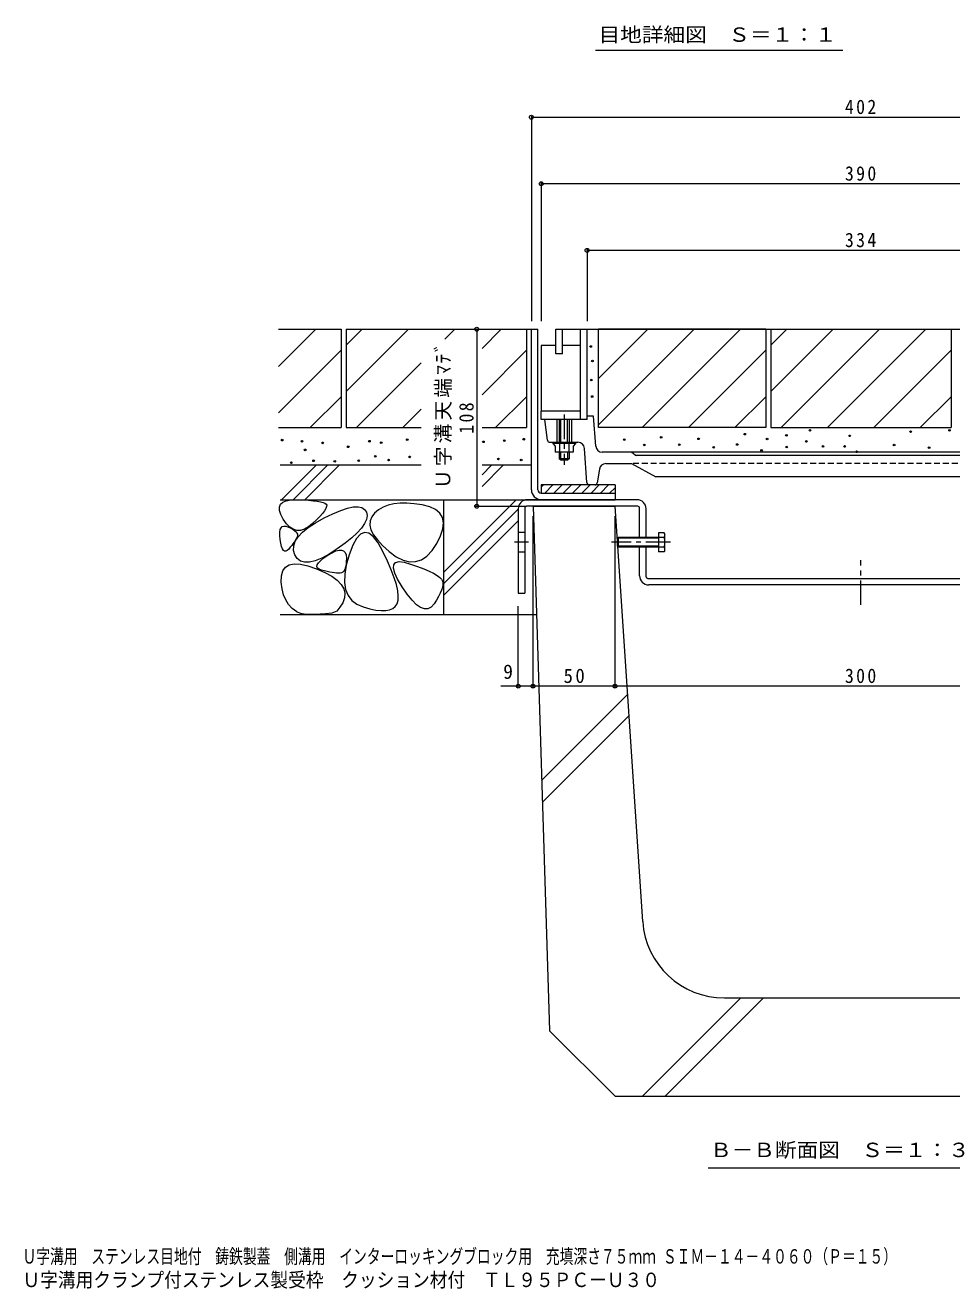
# Model space of a CAD drawing. Units: millimetres, scale not verified. Extents: x -1172 to 1140, y -824 to 816.
# Drawn here: x 184 to 749, y -824 to -54 of the extents above; entities that cross this region are included whole.
import ezdxf
from ezdxf.enums import TextEntityAlignment as Align

# ---------------------------------------------------------------- set-up
doc = ezdxf.new("R2010")
doc.units = ezdxf.units.MM
doc.header["$LTSCALE"] = 3
doc.header["$PDMODE"] = 32
doc.header["$PDSIZE"] = 2.4
doc.linetypes.add('CHAIN1', pattern=[8, 5, -1, 1, -1])
doc.linetypes.add('DASHED1', pattern=[1.8, 1.2, -0.6])
for name, color, linetype, lineweight in [('4-1', 2, 'Continuous', 9), ('4-2', 3, 'Continuous', 9), ('4-4', 7, 'Continuous', 9), ('4-5', 7, 'Continuous', 9), ('4-8', 3, 'Continuous', 9), ('4-A', 2, 'Continuous', 9), ('4-E', 2, 'Continuous', 9), ('4-F', 6, 'Continuous', 9), ('F-5_F-5ﾚｲﾔ', 2, 'Continuous', 9)]:
    doc.layers.add(name, color=color, linetype=linetype, lineweight=lineweight)
doc.layers.add('F-0_F-0ﾚｲﾔ', color=2, linetype='Continuous')
doc.styles.add('ＭＳ ゴシック', font='')
doc.styles.get('ＭＳ ゴシック').set_extended_font_data('MS Gothic')

msp = doc.modelspace()

# ---------------------------------------------------------------- linework, layer by layer
at = {"layer": '4-1'}
for p, q in [((492.257, -238.989), (496.257, -238.989)), ((492.257, -336.989), (492.257, -238.989)), ((496.257, -336.989), (496.257, -238.989)), ((498.257, -333.989), (498.257, -338.989)), ((543.257, -333.989), (498.257, -333.989)), ((499.725, -333.989), (498.257, -335.456)), ((498.257, -338.989), (543.257, -338.989)), ((505.381, -333.989), (500.381, -338.989)), ((511.038, -333.989), (506.038, -338.989)), ((516.695, -333.989), (511.695, -338.989)), ((522.352, -333.989), (517.352, -338.989)), ((528.009, -333.989), (523.009, -338.989)), ((533.666, -333.989), (528.666, -338.989)), ((539.323, -333.989), (534.323, -338.989)), ((543.257, -335.711), (539.979, -338.989)), ((543.257, -333.989), (543.257, -342.989)), ((498.257, -342.989), (543.257, -342.989))]:
    msp.add_line(p, q, dxfattribs=at)
for radius in [6, 2]:
    msp.add_arc((498.257, -336.989), radius, 180, 270, dxfattribs=at)
at = {"layer": '4-2'}
for p, q in [((507.257, -238.989), (879.257, -238.989)), ((511.257, -253.989), (511.257, -238.989)), ((522.257, -293.989), (522.257, -238.989)), ((526.257, -293.989), (526.257, -238.989)), ((498.257, -248.989), (498.257, -288.989)), ((507.257, -248.989), (498.257, -248.989)), ((522.257, -248.989), (511.257, -248.989)), ((522.257, -288.989), (498.257, -288.989)), ((530.127, -291.989), (526.257, -291.989)), ((531.499, -310.288), (530.127, -291.989)), ((502.093, -306.675), (500.507, -293.989)), ((507.757, -293.989), (507.757, -307.989)), ((509.257, -293.989), (509.257, -307.989)), ((510.257, -307.989), (510.257, -293.989)), ((514.257, -307.989), (514.257, -293.989)), ((515.257, -293.989), (515.257, -307.989)), ((516.757, -293.989), (516.757, -307.989)), ((503.582, -307.989), (520.676, -307.989)), ((505.257, -307.989), (505.257, -308.789)), ((519.257, -307.989), (519.257, -308.789)), ((519.257, -308.789), (505.257, -308.789)), ((505.257, -308.789), (506.732, -310.389)), ((506.732, -310.389), (506.732, -313.989)), ((509.257, -313.989), (509.257, -317.989)), ((509.495, -308.789), (509.495, -313.989)), ((510.257, -318.989), (510.257, -313.989)), ((514.257, -313.989), (514.257, -318.989)), ((515.02, -308.789), (515.02, -313.989)), ((515.257, -313.989), (515.257, -317.989)), ((519.257, -308.789), (517.782, -310.389)), ((526.158, -332.596), (524.666, -311.704)), ((851.027, -313.989), (535.488, -313.989)), ((555.483, -315.77), (553.531, -314.208)), ((830.407, -315.989), (556.108, -315.989)), ((515.257, -317.989), (509.257, -317.989)), ((510.257, -318.989), (509.257, -317.989)), ((514.257, -318.989), (510.257, -318.989)), ((515.257, -317.989), (514.257, -318.989)), ((537.689, -320.989), (553.257, -320.989)), ((553.257, -320.989), (568.257, -328.989)), ((533.736, -324.38), (532.453, -332.717)), ((818.257, -328.989), (568.257, -328.989)), ((530.97, -333.989), (527.654, -333.989))]:
    msp.add_line(p, q, dxfattribs=at)
at = {"layer": '4-2', "linetype": 'CHAIN1'}
msp.add_line((512.257, -290.989), (512.257, -321.782), dxfattribs=at)
at = {"layer": '4-2', "linetype": 'DASHED1'}
msp.add_line((833.257, -320.989), (553.257, -320.989), dxfattribs=at)
at = {"layer": '4-2'}
for points in [[(511.257, -253.989), (507.257, -253.989), (507.257, -238.989)], [(526.257, -293.989), (498.257, -293.989), (498.257, -288.989)], [(517.782, -310.389), (517.782, -313.989), (506.732, -313.989)]]:
    msp.add_lwpolyline(points, dxfattribs=at)
for centre, radius, start, end in [((503.582, -306.489), 1.5, 187.12668, 270), ((520.676, -311.989), 4, 4.08583, 90), ((535.488, -309.989), 4, 184.28883, 270), ((552.906, -314.989), 1, 51.33894, 90), ((556.108, -314.989), 1, 231.33894, 270), ((537.689, -324.989), 4, 90, 171.254), ((527.654, -332.489), 1.5, 184.0858, 270), ((530.97, -332.489), 1.5, 270, 351.25363)]:
    msp.add_arc(centre, radius, start, end, dxfattribs=at)
at = {"layer": '4-4'}
for p, q in [((492.257, -108.73), (492.257, -233.989)), ((492.257, -109.63), (894.257, -109.63)), ((498.257, -149.367), (498.257, -233.989)), ((888.257, -150.267), (498.257, -150.267)), ((526.257, -189.95), (526.257, -233.989)), ((526.257, -190.85), (860.257, -190.85)), ((458.936, -238.989), (458.936, -346.989)), ((458.036, -346.989), (489.22, -346.989)), ((493.257, -457.664), (493.257, -352.989)), ((543.257, -457.664), (543.257, -352.989)), ((484.257, -457.664), (484.257, -407.944)), ((484.257, -456.764), (473.622, -456.764)), ((493.257, -456.764), (484.257, -456.764))]:
    msp.add_line(p, q, dxfattribs=at)
msp.add_lwpolyline([(893.257, -456.764), (843.257, -456.764), (543.257, -456.764), (493.257, -456.764)], dxfattribs=at)
for p in [(492.257, -109.63), (498.257, -150.267), (526.257, -190.85), (458.936, -238.989), (458.936, -346.989), (484.257, -456.764), (493.257, -456.764), (543.257, -456.764)]:
    msp.add_point(p, dxfattribs=at)
at = {"layer": '4-5'}
msp.add_line((600.144, -750.715), (762.758, -750.715), dxfattribs=at)
at = {"layer": '4-8'}
for p, q in [((556.657, -342.989), (489.857, -342.989)), ((484.257, -348.589), (484.257, -399.989)), ((488.257, -347.989), (488.257, -399.989)), ((557.257, -346.989), (489.257, -346.989)), ((558.257, -365.989), (558.257, -347.989)), ((562.257, -365.989), (562.257, -348.589)), ((558.257, -389.389), (558.257, -371.989)), ((562.257, -389.989), (562.257, -371.989)), ((563.257, -390.989), (823.257, -390.989)), ((484.257, -399.989), (488.257, -399.989)), ((822.657, -394.989), (563.857, -394.989))]:
    msp.add_line(p, q, dxfattribs=at)
at = {"layer": '4-8', "linetype": 'CHAIN1'}
for p, q in [((490.406, -368.989), (482.005, -368.989)), ((693.257, -407.227), (693.257, -379.885))]:
    msp.add_line(p, q, dxfattribs=at)
at = {"layer": '4-8', "linetype": 'DASHED1'}
for p, q in [((488.257, -362.989), (484.257, -362.989)), ((562.257, -365.989), (558.257, -365.989)), ((488.257, -374.989), (484.257, -374.989)), ((562.257, -371.989), (558.257, -371.989))]:
    msp.add_line(p, q, dxfattribs=at)
at = {"layer": '4-8'}
for centre, radius, start, end in [((489.857, -348.589), 5.6, 90, 180), ((556.657, -348.589), 5.6, 0, 90), ((489.257, -347.989), 1, 90, 180), ((557.257, -347.989), 1, 0, 90), ((563.857, -389.389), 5.6, 180, 270), ((563.257, -389.989), 1, 180, 270)]:
    msp.add_arc(centre, radius, start, end, dxfattribs=at)
at = {"layer": '4-A', "linetype": 'CHAIN1'}
msp.add_line((577.085, -368.989), (541.191, -368.989), dxfattribs=at)
at = {"layer": '4-A'}
for p, q in [((544.724, -366.531), (545.266, -365.989)), ((544.724, -371.448), (544.724, -366.531)), ((569.724, -366.531), (544.724, -366.531)), ((545.266, -365.989), (545.266, -371.989)), ((569.724, -365.989), (545.266, -365.989)), ((569.724, -363.216), (569.724, -374.763)), ((573.277, -363.216), (569.724, -363.216)), ((573.277, -366.102), (569.724, -366.102)), ((573.277, -363.216), (573.724, -363.989)), ((573.724, -373.989), (573.724, -363.989)), ((544.724, -371.448), (545.266, -371.989)), ((569.724, -371.448), (544.724, -371.448)), ((569.724, -371.989), (545.266, -371.989)), ((573.277, -371.876), (569.724, -371.876)), ((573.277, -374.763), (569.724, -374.763)), ((573.724, -373.989), (573.277, -374.763))]:
    msp.add_line(p, q, dxfattribs=at)
for centre, radius, start, end in [((570.326, -364.919), 3.408, 4.38435, 30.00009), ((570.878, -364.569), 2.848, 327.42454, 358.1914), ((564.171, -368.989), 9.553, 342.41214, 17.58806), ((570.326, -373.059), 3.408, 330.0001, 355.61584), ((570.878, -373.409), 2.848, 1.80879, 32.57565)]:
    msp.add_arc(centre, radius, start, end, dxfattribs=at)
at = {"layer": '4-E'}
for p, q in [((338.057, -238.989), (376.257, -238.989)), ((338.057, -261.782), (360.85, -238.989)), ((376.257, -238.989), (376.257, -298.989)), ((379.257, -248.729), (388.997, -238.989)), ((379.257, -277.013), (417.282, -238.989)), ((379.257, -238.989), (489.257, -238.989)), ((379.257, -238.989), (379.257, -298.989)), ((439.516, -245.039), (445.566, -238.989)), ((462.177, -250.662), (473.85, -238.989)), ((489.257, -238.989), (489.257, -298.989)), ((489.257, -238.989), (492.257, -238.989)), ((635.257, -238.989), (533.127, -238.989)), ((563.282, -238.989), (533.127, -269.144)), ((591.566, -238.989), (533.127, -297.428)), ((533.127, -298.989), (533.127, -238.989)), ((619.85, -238.989), (559.85, -298.989)), ((635.257, -238.989), (635.257, -298.989)), ((638.257, -248.729), (647.997, -238.989)), ((638.257, -277.013), (676.282, -238.989)), ((638.257, -238.989), (748.257, -238.989)), ((644.566, -298.989), (704.566, -238.989)), ((672.85, -298.989), (732.85, -238.989)), ((748.257, -238.989), (748.257, -298.989)), ((338.057, -290.066), (376.257, -251.866)), ((462.177, -278.946), (489.257, -251.866)), ((635.257, -251.866), (588.134, -298.989)), ((701.134, -298.989), (748.257, -251.866)), ((385.566, -298.989), (425.003, -259.552)), ((357.419, -298.989), (376.257, -280.15)), ((470.419, -298.989), (489.257, -280.15)), ((616.419, -298.989), (635.257, -280.15)), ((729.419, -298.989), (748.257, -280.15)), ((413.85, -298.989), (425.003, -287.836)), ((338.057, -298.989), (376.257, -298.989)), ((379.257, -298.989), (425.003, -298.989)), ((462.177, -298.989), (489.257, -298.989)), ((635.257, -298.989), (533.127, -298.989)), ((425.003, -321.989), (339.057, -321.989)), ((339.908, -342.989), (360.908, -321.989)), ((346.979, -342.989), (367.979, -321.989)), ((354.05, -342.989), (375.05, -321.989)), ((462.177, -327.791), (467.979, -321.989)), ((462.177, -334.862), (475.05, -321.989)), ((492.257, -321.989), (462.177, -321.989)), ((339.057, -342.989), (498.257, -342.989)), ((438.557, -387.37), (482.939, -342.989)), ((438.557, -342.989), (438.557, -412.989)), ((438.557, -394.441), (484.257, -348.741)), ((438.557, -401.512), (484.257, -355.812)), ((339.057, -412.989), (495.32, -412.989))]:
    msp.add_line(p, q, dxfattribs=at)
for points in [[(638.257, -238.989), (638.257, -298.989), (748.257, -298.989)], [(349.108, -411.37), (346.43, -409.386), (344.197, -406.993), (342.41, -404.19), (341.068, -400.978), (340.172, -397.356), (339.721, -393.325), (339.856, -389.49), (340.717, -386.458), (342.304, -384.228), (344.617, -382.801), (347.656, -382.176), (351.421, -382.354), (355.912, -383.334), (361.129, -385.117), (366.263, -387.352), (370.504, -389.692), (373.853, -392.134), (376.309, -394.681), (377.873, -397.33), (378.544, -400.084), (378.323, -402.94), (377.209, -405.901)], [(377.209, -405.901), (375.51, -408.664), (373.531, -410.932)], [(349.108, -411.37), (351.518, -412.202), (353.66, -412.61)], [(353.66, -412.61), (358.099, -412.856), (363.38, -412.853)], [(373.531, -410.932), (370.562, -412.185), (366.626, -412.688), (363.38, -412.853)]]:
    msp.add_lwpolyline(points, dxfattribs=at)
for points in [[(367.079, -345.687), (367.404, -346.354), (367.341, -347.255), (366.89, -348.39), (366.052, -349.758), (364.826, -351.36), (363.213, -353.195), (361.212, -355.264), (358.823, -357.567), (356.285, -359.642), (353.834, -361.031), (351.47, -361.732), (349.194, -361.746), (347.006, -361.073), (344.906, -359.713), (342.893, -357.666), (340.967, -354.931), (339.45, -352.052), (338.661, -349.572), (338.6, -347.489), (339.268, -345.805), (340.664, -344.519), (342.789, -343.632), (345.642, -343.142), (349.223, -343.051), (352.955, -343.187), (356.258, -343.378), (359.132, -343.624), (361.578, -343.926), (363.596, -344.283), (365.186, -344.696), (366.347, -345.163)], [(405.529, -374.605), (409.868, -377.772), (414.004, -379.858), (417.938, -380.862), (421.669, -380.785), (425.198, -379.626), (428.524, -377.386), (431.648, -374.064), (434.569, -369.661), (436.898, -364.968), (438.244, -360.778), (438.608, -357.09), (437.989, -353.905), (436.388, -351.222), (433.804, -349.042), (430.238, -347.364), (425.689, -346.189), (420.826, -345.457), (416.314, -345.112), (412.156, -345.151), (408.349, -345.577), (404.896, -346.387), (401.794, -347.584), (399.046, -349.165), (396.649, -351.133), (394.846, -353.389), (393.874, -355.84), (393.736, -358.483), (394.429, -361.321), (395.956, -364.351), (398.314, -367.576), (401.506, -370.993)], [(391.609, -350.605), (392.003, -352.73), (391.648, -355.051), (390.545, -357.566), (388.693, -360.277), (386.093, -363.182), (382.744, -366.283), (378.647, -369.578), (373.801, -373.069), (368.831, -376.264), (364.36, -378.673), (360.389, -380.296), (356.917, -381.133), (353.945, -381.184), (351.472, -380.449), (349.499, -378.928), (348.025, -376.621), (347.233, -373.907), (347.302, -371.167), (348.235, -368.399), (350.029, -365.605), (352.687, -362.783), (356.206, -359.935), (360.589, -357.059), (365.833, -354.157), (371.203, -351.55), (375.958, -349.561), (380.101, -348.19), (383.629, -347.437), (386.545, -347.302), (388.846, -347.785), (390.535, -348.886)], [(349.465, -365.602), (349.11, -366.363), (348.672, -367.176), (348.151, -368.039), (347.547, -368.954), (346.86, -369.92), (346.091, -370.937), (345.239, -372.005), (344.304, -373.125), (343.367, -374.035), (342.507, -374.474), (341.724, -374.442), (341.019, -373.939), (340.391, -372.966), (339.841, -371.522), (339.367, -369.608), (338.972, -367.222), (338.74, -364.812), (338.759, -362.821), (339.028, -361.251), (339.548, -360.1), (340.318, -359.37), (341.339, -359.06), (342.61, -359.17), (344.132, -359.699), (345.657, -360.439), (346.937, -361.178), (347.971, -361.917), (348.76, -362.655), (349.304, -363.392), (349.603, -364.129), (349.657, -364.866)], [(410.338, -406.46), (410.959, -404.357), (411.097, -401.72), (410.749, -398.549), (409.918, -394.844), (408.601, -390.605), (406.801, -385.832), (404.515, -380.525), (401.746, -374.684), (398.788, -369.371), (395.938, -365.645), (393.196, -363.509), (390.562, -362.96), (388.036, -364), (385.618, -366.629), (383.308, -370.847), (381.106, -376.652), (379.36, -382.924), (378.421, -388.538), (378.286, -393.496), (378.958, -397.796), (380.434, -401.44), (382.717, -404.426), (385.804, -406.756), (389.698, -408.428), (393.779, -409.574), (397.432, -410.321), (400.655, -410.672), (403.45, -410.624), (405.815, -410.18), (407.752, -409.337), (409.259, -408.098)], [(375.533, -387.894), (374.483, -387.893), (373.331, -387.826), (372.078, -387.692), (370.722, -387.492), (369.265, -387.224), (367.707, -386.89), (366.046, -386.489), (364.284, -386.022), (362.759, -385.44), (361.807, -384.698), (361.429, -383.794), (361.626, -382.73), (362.397, -381.504), (363.742, -380.118), (365.661, -378.57), (368.154, -376.862), (370.762, -375.326), (373.027, -374.296), (374.949, -373.771), (376.527, -373.752), (377.761, -374.239), (378.652, -375.232), (379.199, -376.73), (379.403, -378.734), (379.371, -380.852), (379.209, -382.692), (378.919, -384.254), (378.5, -385.538), (377.952, -386.544), (377.275, -387.272), (376.468, -387.722)], [(438.08, -392.618), (438.303, -393.761), (438.276, -395.075), (438, -396.561), (437.474, -398.217), (436.699, -400.045), (435.674, -402.044), (434.4, -404.214), (432.876, -406.556), (431.13, -408.517), (429.187, -409.548), (427.049, -409.647), (424.715, -408.815), (422.184, -407.053), (419.458, -404.359), (416.536, -400.734), (413.418, -396.178), (410.686, -391.566), (408.92, -387.774), (408.12, -384.803), (408.288, -382.65), (409.421, -381.318), (411.522, -380.805), (414.589, -381.113), (418.623, -382.24), (422.879, -383.747), (426.614, -385.194), (429.828, -386.581), (432.521, -387.908), (434.693, -389.175), (436.343, -390.383), (437.472, -391.53)]]:
    msp.add_lwpolyline(points, close=True, dxfattribs=at)
at = {"layer": '4-E', "color": 7}
for centre in [(528.469, -249.541), (529.493, -258.412), (528.81, -270.012), (529.322, -280.077), (662.153, -300.633), (747.278, -300.633), (340.271, -306.644), (352.383, -307.327), (365.007, -308.35), (393.496, -307.327), (400.66, -308.18), (416.525, -306.389), (463.04, -307.696), (475.735, -306.943), (487.605, -306.104), (548.933, -306.328), (571.419, -304.985), (594.207, -305.875), (622.405, -303.021), (636.052, -305.921), (647.823, -303.704), (659.935, -307.457), (686.377, -304.045), (723.566, -301.486), (354.259, -312.615), (380.531, -310.739), (397.078, -316.539), (561.094, -309.614), (582.457, -309.436), (603.464, -311.038), (617.799, -309.333), (632.64, -312.916), (647.993, -310.868), (670.17, -310.527), (683.306, -310.527), (690.641, -313.768), (713.501, -309.674), (734.825, -311.21), (345.9, -320.462), (359.377, -319.268), (372.342, -319.609), (386.917, -319.227), (405.178, -318.792), (418.061, -316.88), (472.138, -318.159), (486.048, -318.792)]:
    msp.add_circle(centre, 0.5, dxfattribs=at)
at = {"layer": '4-F'}
for p, q in [((493.257, -346.989), (543.257, -346.989)), ((493.257, -346.989), (503.257, -666.989)), ((560.146, -600.315), (543.257, -346.989)), ((498.485, -514.27), (550.914, -461.841)), ((498.907, -527.785), (551.785, -474.907)), ((559.932, -706.989), (619.932, -646.989)), ((573.869, -706.989), (633.869, -646.989)), ((610.035, -646.989), (776.48, -646.989)), ((543.257, -706.989), (503.257, -666.989)), ((543.257, -706.989), (843.257, -706.989))]:
    msp.add_line(p, q, dxfattribs=at)
msp.add_arc((610.035, -596.989), 50, 183.81407, 270, dxfattribs=at)
at = {"layer": 'F-5_F-5ﾚｲﾔ', "color": 7}
msp.add_line((682.307, -68.868), (531.373, -68.868), dxfattribs=at)

# ---------------------------------------------------------------- texts
at = {"layer": '4-4', "color": 2, "style": 'ＭＳ ゴシック'}
msp.add_text('9', height=8.798, dxfattribs=at).set_placement((475.055, -454.964), align=Align.BOTTOM_LEFT)
at = {"layer": '4-4', "color": 2, "char_height": 8.798, "attachment_point": 7, "style": 'ＭＳ ゴシック'}
for s, insert in [('\\T1.27;\\W0.9;402', (683.507, -107.83)), ('\\T1.27;\\W0.9;390', (683.507, -148.467)), ('\\T1.27;\\W0.9;334', (683.507, -189.05)), ('\\T1.27;\\W0.95;50', (511.882, -454.964)), ('\\T1.27;\\W0.9;300', (683.507, -454.964))]:
    msp.add_mtext(s, dxfattribs=dict(at, insert=insert))
at = {"layer": '4-4', "color": 2, "char_height": 8.798, "attachment_point": 7, "rotation": 90, "style": 'ＭＳ ゴシック'}
for s, insert in [('\\T1.16;Ｕ字溝天端ﾏﾃﾞ', (443.78, -336.489)), ('\\T1.27;\\W0.9;108', (457.136, -302.739))]:
    msp.add_mtext(s, dxfattribs=dict(at, insert=insert))
at = {"layer": '4-5', "color": 2, "style": 'ＭＳ ゴシック', "width": 1.1}
msp.add_text('Ｂ－Ｂ断面図\u3000Ｓ＝１：３', height=8.798, dxfattribs=at).set_placement((601.213, -746.759), align=Align.BOTTOM_LEFT)
at = {"layer": 'F-0_F-0ﾚｲﾔ', "style": 'ＭＳ ゴシック', "width": 0.7}
msp.add_text('Ｕ字溝用\u3000ステンレス目地付\u3000鋳鉄製蓋\u3000側溝用\u3000インターロッキングブロック用\u3000充填深さ７５ｍｍ ＳＩＭ－１４－４０６０（Ｐ＝１５）', height=8.798, dxfattribs=at).set_placement((181.866, -811.723), align=Align.BOTTOM_LEFT)
at = {"layer": 'F-5_F-5ﾚｲﾔ', "style": 'ＭＳ ゴシック'}
for s, width, p in [('目地詳細図\u3000Ｓ＝１：１', 1.1, (533.183, -66.288)), ('Ｕ字溝用クランプ付ステンレス製受枠\u3000クッション材付\u3000ＴＬ９５ＰＣーＵ３０', 0.9, (181.866, -826.038))]:
    msp.add_text(s, height=8.798, dxfattribs=dict(at, width=width)).set_placement(p, align=Align.BOTTOM_LEFT)

doc.saveas('drawing.dxf')
